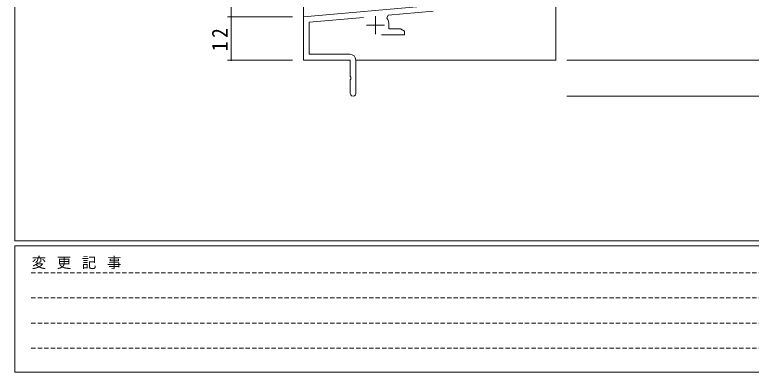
# Model space of a CAD drawing. Units: millimetres on the paper. Extents: x -420 to 373, y -297 to 267.
# Drawn here: x -417.7 to -213.6, y -297 to -198 of the extents above; entities that cross this region are included whole.
import ezdxf

# ---------------------------------------------------------------- set-up
doc = ezdxf.new("R2010")
doc.units = ezdxf.units.MM
doc.linetypes.add('DASHED1', pattern=[1.8, 1.2, -0.6])
for name, color, linetype, lineweight in [('0-1_YKK_ZWAK', 7, 'Continuous', 9), ('0-3_YKK_11', 7, 'Continuous', 9), ('0-4_YKK_12', 2, 'Continuous', 9), ('0-6_YKK_D', 6, 'Continuous', 9)]:
    doc.layers.add(name, color=color, linetype=linetype, lineweight=lineweight)
doc.styles.add('ＭＳ ゴシック', font='')
doc.styles.get('ＭＳ ゴシック').set_extended_font_data('MS Gothic')

msp = doc.modelspace()

# ---------------------------------------------------------------- linework, layer by layer
at = {"layer": '0-1_YKK_ZWAK'}
for p, q in [((-417.7, -260.6), (-417.7, 264.4)), ((352.3, -260.6), (-417.7, -260.6)), ((-417.7, -297), (-417.7, -262)), ((314.5, -262), (-417.7, -262)), ((-417.7, -297), (314.5, -297))]:
    msp.add_line(p, q, dxfattribs=at)
at = {"layer": '0-1_YKK_ZWAK', "linetype": 'DASHED1'}
for p, q in [((-413.101, -269.512), (-164.909, -269.512)), ((-413.101, -276.441), (-164.909, -276.441)), ((-413.101, -283.37), (-164.909, -283.37)), ((-413.101, -290.298), (-164.909, -290.298))]:
    msp.add_line(p, q, dxfattribs=at)
at = {"layer": '0-3_YKK_11'}
for p, q in [((-302.084, -195.484), (-337.7, -198.6)), ((-314.18, -198.179), (-301.714, -197.088)), ((-337.7, -198.6), (-337.7, -210.6)), ((-336.07, -200.094), (-321.07, -198.781)), ((-317.7, -198.4), (-317.7, -203.4)), ((-314.561, -198.941), (-314.18, -198.179)), ((-336.07, -208.97), (-336.07, -200.094)), ((-320.2, -200.9), (-315.2, -200.9)), ((-314, -201.97), (-314, -200.9)), ((-310.791, -201.97), (-314, -201.97)), ((-309.7, -202.6), (-310.791, -201.97)), ((-316.05, -203.6), (-309.7, -203.6)), ((-309.7, -203.6), (-309.7, -202.6)), ((-324.8, -208.97), (-336.07, -208.97)), ((-337.7, -210.6), (-324.7, -210.6)), ((-324.7, -210.6), (-324.7, -215.142)), ((-323.2, -219.85), (-323.2, -210.57)), ((-324.7, -215.142), (-324.58, -215.325)), ((-324.58, -215.875), (-324.7, -216.058)), ((-324.7, -216.058), (-324.7, -219.85)), ((-324.58, -215.325), (-324.58, -215.875))]:
    msp.add_line(p, q, dxfattribs=at)
for centre, radius, start, end in [((-317.7, -200.9), 3.7, 0, 31.9633), ((-324.8, -210.57), 1.6, 0, 89.99998), ((-323.95, -219.85), 0.75, 179.99998, 0)]:
    msp.add_arc(centre, radius, start, end, dxfattribs=at)
at = {"layer": '0-4_YKK_12'}
for p, q in [((-337.7, -13.6), (-337.7, -210.6)), ((-267.7, -154.6), (-267.7, -210.6)), ((-337.7, -210.6), (-325, -210.6)), ((-337.4, -210.6), (-337.7, -210.6)), ((-323.2, -210.6), (-267.7, -210.6))]:
    msp.add_line(p, q, dxfattribs=at)
at = {"layer": '0-6_YKK_D'}
for p, q in [((-357.7, -198.6), (-357.7, -185.6)), ((-340.7, -198.6), (-358.7, -198.6)), ((-340.7, -198.6), (-358.7, -198.6)), ((-357.7, -198.6), (-357.7, -210.6)), ((-340.7, -210.6), (-358.7, -210.6)), ((-264.7, -210.6), (-175.7, -210.6)), ((-264.7, -210.6), (-175.7, -210.6)), ((-264.7, -220.6), (-175.7, -220.6))]:
    msp.add_line(p, q, dxfattribs=at)
for centre, start, end in [((-357.7, -198.6), 90, 270), ((-357.7, -198.6), 90, 270), ((-357.7, -198.6), 270, 90), ((-357.7, -198.6), 270, 90), ((-357.7, -210.6), 90, 270), ((-357.7, -210.6), 270, 90)]:
    msp.add_arc(centre, 0.106, start, end, dxfattribs=at)

# ---------------------------------------------------------------- texts
at = {"layer": '0-1_YKK_ZWAK', "insert": (-412.986, -268.447), "char_height": 2.933, "attachment_point": 7, "style": 'ＭＳ ゴシック'}
msp.add_mtext('\\T1.16;変\\~更\\~記\\~事', dxfattribs=at)
at = {"layer": '0-6_YKK_D', "color": 3, "insert": (-358.7, -208.12), "char_height": 4.399, "attachment_point": 7, "rotation": 90, "style": 'ＭＳ ゴシック'}
msp.add_mtext('\\T1.36;\\W0.9;12', dxfattribs=at)

doc.saveas('drawing.dxf')
